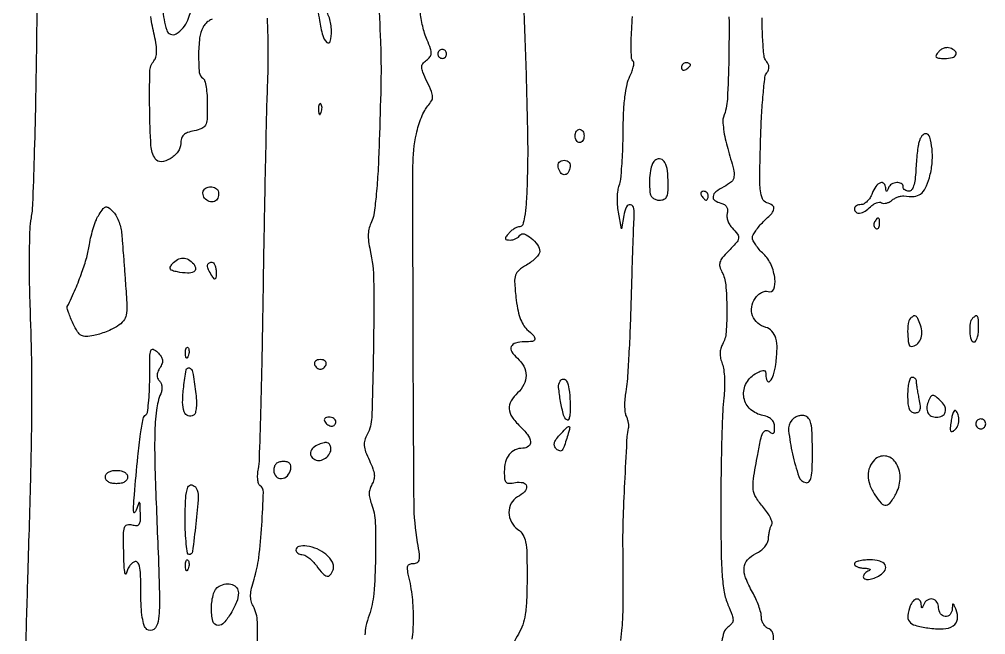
# Model space of a CAD drawing. Extents: x 0 to 5034, y 0 to 2560.
# Drawn here: x 4596.6 to 4814.6, y 1213.9 to 1352.8 of the extents above; entities that cross this region are included whole.
import ezdxf

# ---------------------------------------------------------------- set-up
doc = ezdxf.new("R2010")
doc.units = 0

msp = doc.modelspace()

# ---------------------------------------------------------------- linework, layer by layer
for points in [[(4600.697175, 1362.233449, 0.002547), (4600.454564, 1347.99342, -0.001979), (4600.233093, 1334.064533, -0.002754), (4599.9168, 1321.596956, -0.001686), (4599.557544, 1311.109715, -0.035265), (4599.219309, 1307.99342, 0.035207), (4598.935329, 1305.379833, 0.00612), (4598.80814, 1300.413692, 0.006624), (4598.807455, 1294.572287, 0.005892), (4598.958767, 1288.5, -0.004916), (4599.294516, 1276.004918, -0.00624), (4599.347048, 1264.462623, -0.004458), (4599.107766, 1250.258823, -0.001239), (4598.479038, 1228, 0.000922), (4597.982541, 1210.808783, 0.005357)], [(4629.015313, 1355.25, 0.080653), (4629.832255, 1350.345077, 0.471751), (4631.955963, 1349.537912, 0.175361), (4634.616066, 1352.662797, 0.037871), (4636.625828, 1359.591106, -0.019266)], [(4677.594419, 1358.5, -0.001603), (4678.059702, 1347.836962, -0.009036), (4678.186947, 1342.139804, -0.008118), (4678.115892, 1336.206118, -0.001133), (4677.741697, 1323.931386, -0.006444), (4677.465539, 1317.883377, -0.010521), (4677.057522, 1312.765585, -0.009175), (4676.573458, 1308.715189, -0.088758), (4676.04027, 1307.075246, 0.059409), (4675.536091, 1305.785765, 0.051901), (4675.319072, 1304.353062, 0.04316), (4675.385534, 1302.677392, 0.023385), (4675.740196, 1300.643859, -0.052591), (4676.525976, 1293.801945, -0.006387), (4676.472798, 1278.653796, -0.003945), (4676.093401, 1262.962465, -0.115341), (4675.063975, 1259.119539, 0.053688), (4674.525374, 1257.787033, 0.090247), (4674.409038, 1256.589492, 0.06913), (4674.717897, 1255.216079, 0.020959), (4675.553592, 1253.24582, -0.021237), (4676.34287, 1251.382111, -0.062392), (4676.664683, 1250.029081, -0.087757), (4676.591051, 1248.918094, -0.079417), (4676.142698, 1247.856889, 0.064777), (4675.703906, 1246.897272, 0.067545), (4675.533422, 1245.870983, 0.060301), (4675.636281, 1244.740371, 0.038053), (4676.012178, 1243.467969, -0.08112), (4676.875755, 1239.238994, -0.014796), (4676.955628, 1231.219959, -0.015794), (4676.542369, 1223.157668, -0.063204), (4675.518729, 1218.332318, 0.025921), (4674.791743, 1215.836586, 0.059238), (4674.570474, 1213.891676, 0.049115)], [(4710.193253, 1359.303129, -0.003337), (4710.835188, 1342.920999, -0.003722), (4711.249906, 1326.366849, -0.013211), (4711.156293, 1315.75, -0.006788), (4710.929292, 1311.103303, -0.025759), (4710.598955, 1308.215518, -0.039226), (4710.161148, 1306.455588, -0.322692), (4709.528737, 1306, 0.091282), (4708.947355, 1305.892968, 0.042844), (4708.256333, 1305.559375, 0.040545), (4707.571209, 1305.073934, 0.045178), (4707, 1304.5, 0.019968), (4706.381414, 1303.69099, 0.208472), (4706.299537, 1303.290793, 0.31163), (4706.544265, 1303.059417, 0.038313), (4707.318538, 1303, 0.060842), (4707.965401, 1303.079005, 0.05104), (4708.616083, 1303.312886, 0.053232), (4709.173616, 1303.657335, 0.0896), (4709.54026, 1304.065143, -0.362641), (4710.47841, 1304.377534, -0.0785), (4712.068433, 1303.443725, -0.065594), (4713.522489, 1301.889442, -0.156534), (4714, 1300.401549, -0.155731), (4713.804352, 1299.788626, -0.039105), (4713.123311, 1298.973689, -0.036126), (4712.157926, 1298.119655, -0.029631), (4711.015527, 1297.3501, 0.03643), (4709.260914, 1296.133169, 0.144697), (4708.524009, 1295.065638, 0.094986), (4708.327064, 1293.527851, 0.010968), (4708.6203, 1290.043564, 0.021027), (4708.99378, 1287.53755, 0.035543), (4709.541536, 1285.487155, 0.043452), (4710.246494, 1283.904125, 0.086608), (4711.104773, 1282.839707, -0.02117), (4712.644714, 1281.370924, -0.243811), (4712.87511, 1280.594376, -0.324532), (4712.362311, 1280.113477, -0.031433), (4710.559017, 1280, 0.062245), (4708.533072, 1279.746809, 0.23235), (4707.582764, 1278.937796, 0.252511), (4707.684781, 1277.750894, 0.070686), (4708.95745, 1276.304404, -0.094549), (4710.399277, 1274.499977, -0.120623), (4710.915188, 1272.441228, -0.119451), (4710.423209, 1270.361817, -0.091538), (4709, 1268.5, 0.076919), (4707.535993, 1266.695863, 0.149788), (4707.115855, 1264.907919, 0.133093), (4707.75698, 1263.043458, 0.05525), (4709.5, 1261, -0.041698), (4711.235438, 1259.073462, -0.128403), (4711.904184, 1257.467177, -0.270059), (4711.481949, 1256.435396, -0.165184), (4710.2, 1256, 0.105143), (4708.455268, 1255.629007, 0.121381), (4707.115526, 1254.58791, 0.104616), (4706.280872, 1252.903815, 0.062997), (4706, 1250.683423, 0.025151), (4706.08226, 1249.049146, 0.176095), (4706.423328, 1248.341637, 0.207102), (4707.10469, 1248.081625, 0.036267), (4708.5, 1248.244751, -0.098957), (4710.238328, 1248.23017, -0.312694), (4710.998166, 1247.429142, -0.23732), (4710.59815, 1246.19368, -0.075204), (4709, 1245, 0.14757), (4707.569596, 1243.572388, 0.126667), (4707.059591, 1241.500518, 0.11863), (4707.605977, 1239.331688, 0.119777), (4709.078085, 1237.657861, -0.102651), (4710.19831, 1236.467847, -0.09139), (4710.810791, 1234.880918, -0.041333), (4711.084912, 1232.240491, -0.00572), (4711.136725, 1226.721753, -0.008547), (4711.041199, 1221.732796, -0.029197), (4710.734604, 1218.502055, -0.044065), (4710.150777, 1216.127297, -0.054364), (4709.184865, 1214.063589, 0.029369), (4708.124387, 1212.06414, 0.093852)], [(4685.253993, 1212.885844, 0.026754), (4685.523008, 1217.306776, 0.028764), (4685.267011, 1222.398591, 0.031922), (4684.426397, 1227.25, -0.023838), (4684.155097, 1228.678196, -0.130318), (4684.247686, 1229.451791, -0.219583), (4684.677834, 1229.860787, -0.082157), (4685.519347, 1230, 0.124317), (4686.40034, 1230.222483, 0.224622), (4686.832093, 1230.809501, 0.082061), (4686.866732, 1232.024796, 0.009325), (4686.443952, 1234.75, -0.041215), (4685.640989, 1243.6302, -0.001202), (4685.437642, 1281.368492, -0.000994), (4685.399496, 1319.636286, -0.051705), (4686.168703, 1326.983848, -0.023412), (4686.649272, 1328.831626, -0.021665), (4687.311142, 1330.675798, -0.02223), (4688.044365, 1332.264663, -0.064779), (4688.731424, 1333.255721, 0.048211), (4689.581808, 1334.399746, 0.142975), (4689.829618, 1335.335641, 0.0919), (4689.583301, 1336.500037, 0.013306), (4688.59364, 1338.725956, -0.01157), (4687.608311, 1340.92157, -0.091196), (4687.369185, 1342.007197, -0.174658), (4687.618301, 1342.782449, -0.070789), (4688.424502, 1343.568453, 0.067549), (4689.222991, 1344.336957, 0.159056), (4689.506439, 1345.10353, 0.093793), (4689.349221, 1346.155596, 0.01486), (4688.600513, 1348.114369, -0.041274), (4687.589655, 1351.24511, -0.033616), (4687.019101, 1354.722934, -0.034584)], [(4640.127384, 1352.85723, 0.057641), (4639.305603, 1352.431812, 0.055485), (4638.567575, 1351.805494, 0.066307), (4638.035184, 1351.065741, 0.094158), (4637.263428, 1348.602611, 0.028215), (4637.028731, 1344.659935, 0.022769), (4637.192427, 1340.809475, 0.236572), (4638, 1339.5, -0.192617), (4638.390678, 1338.971591, -0.022285), (4638.70625, 1337.501943, -0.02423), (4638.927076, 1335.64718, -0.017514), (4639, 1333.565983, -0.010622), (4638.929376, 1330.241823, -0.107114), (4638.580699, 1328.909138, -0.18358), (4637.769655, 1328.171008, -0.044493), (4636, 1327.65, 0.037171), (4634.54116, 1327.243577, 0.104583), (4633.645223, 1326.688811, 0.129457), (4633.159885, 1325.898068, 0.07252), (4632.992198, 1324.775, -0.162778), (4632.360727, 1322.908032, -0.096128), (4630.589937, 1321.322521, -0.115016), (4628.593483, 1320.683975, -0.275476), (4627.250673, 1321.344403, -0.130885), (4626.280187, 1324.314637, -0.010541), (4625.99449, 1332.608776, -0.009189), (4626.036626, 1340.990683, -0.168909), (4626.955564, 1343.446458, 0.109045), (4627.400095, 1344.309803, 0.060293), (4627.5638, 1345.4901, 0.04303), (4627.456042, 1347.057785, 0.017996), (4627.054497, 1349.138673, -0.017893), (4626.226472, 1353.424944, -0.05009)], [(4650.313861, 1198.288553, 0.002786), (4650.28745, 1216.770816, 0.127394), (4649.316073, 1220.4161, -0.074753), (4648.885095, 1221.545248, -0.063143), (4648.770999, 1222.819934, -0.04766), (4648.978546, 1224.381985, -0.020361), (4649.537254, 1226.4161, 0.046395), (4650.605383, 1231.282835, 0.015053), (4651.291921, 1238.625985, 0.007333), (4651.655323, 1246.119974, 0.268971), (4650.874718, 1247.577429, -0.189148), (4650.551419, 1248.008635, -0.043753), (4650.384085, 1248.917798, -0.039211), (4650.365418, 1250.07112, -0.029699), (4650.518982, 1251.327981, 0.037234), (4650.766895, 1253.646493, 0.000954), (4651.083789, 1264.143219, 0.002025), (4651.382568, 1276.47567, 0.00138), (4651.626772, 1290.5, -0.000755), (4651.86397, 1305.17591, -0.000812), (4652.140459, 1319.503341, -0.000767), (4652.416739, 1331.806194, -0.003862), (4652.634834, 1338.681587, 0.007888), (4652.753664, 1343.703234, 0.007924), (4652.71372, 1348.718371, 0.007784), (4652.541555, 1353.088013, 0.031222)], [(4732.314375, 1212.627797, 0.01041), (4732.606018, 1215.568961, 0.010514), (4732.798611, 1218.944707, 0.01057), (4732.848648, 1222.319573, -0.000106), (4732.827525, 1225.781451, -0.000091), (4732.806766, 1229.418875, -0.000092), (4732.789146, 1232.718093, -0.000267), (4732.778595, 1235, -0.010676), (4732.873352, 1240.488951, -0.002743), (4733.264428, 1249.351427, -0.001094), (4733.74705, 1258.665182, -0.053302), (4734.044023, 1260.5, 0.081616), (4734.096769, 1261.004885, 0.029683), (4734.011695, 1261.721731, 0.028488), (4733.823543, 1262.509554, 0.030247), (4733.549916, 1263.25483, -0.075688), (4733.301887, 1264.182506, -0.025001), (4733.216827, 1265.594322, -0.024244), (4733.278049, 1267.192221, -0.025253), (4733.493904, 1268.75483, 0.029144), (4733.795856, 1271.073603, 0.003468), (4734.128874, 1276.246731, 0.00413), (4734.431567, 1282.407851, 0.003379), (4734.656254, 1289, -0.000718), (4734.843234, 1295.502252, -0.000967), (4735.032325, 1301.3875, -0.000656), (4735.207043, 1306.325838, -0.01044), (4735.303509, 1308, 0.056102), (4735.23132, 1310.144368, 0.313277), (4734.486922, 1310.938756, 0.353539), (4733.58362, 1310.481091, 0.05996), (4732.965555, 1308.5), (4732.411468, 1305.5), (4731.757202, 1309.32027, -0.026724), (4731.567795, 1310.943198, -0.023033), (4731.539139, 1312.660139, -0.023684), (4731.659194, 1314.221735, -0.059879), (4731.933618, 1315.325402, 0.064354), (4732.261348, 1316.695502, 0.008104), (4732.535897, 1319.736038, 0.009413), (4732.736278, 1323.374372, 0.007688), (4732.817437, 1327.272227, -0.009854), (4732.930175, 1331.753767, -0.018808), (4733.226888, 1335.343403, -0.023058), (4733.69362, 1338.125915, -0.062692), (4734.3542, 1340.008192, 0.026746), (4734.864086, 1341.183716, 0.040681), (4735.165634, 1342.25467, 0.047966), (4735.247574, 1343.094258, 0.260315), (4735.033137, 1343.47952, -0.23565), (4734.737648, 1343.956785, -0.013047), (4734.619593, 1345.758839, -0.017912), (4734.611773, 1347.989343, -0.011947), (4734.755316, 1350.54053, 0.015107), (4734.901478, 1353.467998, 0.024022)], [(4756.700477, 1353.397145, -0.006027), (4756.656943, 1343.957264, -0.009478), (4756.331474, 1334.824421, -0.078116), (4755.46519, 1330.769882, 0.105403), (4755.312012, 1329.798339, 0.019691), (4755.480515, 1327.992271, 0.020301), (4755.852986, 1325.860805, 0.01733), (4756.413511, 1323.649515, -0.0065), (4757.698263, 1319.005768, -0.090782), (4757.829205, 1317.282615, -0.195537), (4757.230832, 1316.164621, -0.050486), (4755.5, 1315, 0.041318), (4753.723478, 1313.851287, 0.189292), (4753.103728, 1312.817536, 0.295155), (4753.478126, 1311.951638, 0.083418), (4754.883825, 1311.320129, -0.072149), (4755.654606, 1310.994406, -0.116689), (4756.160198, 1310.498028, -0.121956), (4756.376332, 1309.844843, -0.083347), (4756.306178, 1309.062825, 0.089886), (4756.245522, 1308.271357, 0.054932), (4756.443697, 1307.35309, 0.052774), (4756.853174, 1306.454938, 0.063131), (4757.422353, 1305.720504, -0.037338), (4758.618024, 1304.331552, -0.205085), (4758.839978, 1303.390207, -0.13943), (4758.344507, 1302.364712, -0.014563), (4756.492928, 1300.402019, 0.02348), (4755.194165, 1298.975194, 0.100932), (4754.656051, 1297.967097, 0.137266), (4754.640232, 1296.996943, 0.058786), (4755.117928, 1295.77965, -0.101575), (4755.967792, 1292.920661, -0.01999), (4756.21811, 1287.542837, -0.019546), (4756.043186, 1282.170501, -0.110084), (4755.224792, 1279.437198, 0.065092), (4754.841326, 1278.477692, 0.059917), (4754.703035, 1277.424108, 0.054555), (4754.81571, 1276.280181, 0.039675), (4755.177344, 1275.052626, -0.05974), (4755.511438, 1273.724633, -0.020544), (4755.682016, 1271.747045, -0.020079), (4755.692673, 1269.530043, -0.021931), (4755.522353, 1267.384124, 0.02075), (4755.273828, 1264.343893, 0.003115), (4755.066651, 1258.223825, 0.003494), (4754.917451, 1250.989234, 0.00301), (4754.859569, 1243.384124, 0.003381), (4754.911347, 1233.372266, 0.014695), (4755.156495, 1227.443057, 0.024727), (4755.633498, 1223.492297, 0.058364), (4756.469776, 1220.650466, -0.010622), (4757.412034, 1218.301927, -0.092043), (4757.609309, 1217.197375, -0.173314), (4757.321681, 1216.409535, -0.061617), (4756.435119, 1215.576216, 0.148336), (4755.563311, 1214.417187, 0.058552), (4755.096938, 1212.455465, 0.028156)], [(4766.750489, 1212.720051, 0.069695), (4766.676727, 1214.00663, 0.125041), (4766.289661, 1214.817785, 0.12829), (4765.565571, 1215.336464, -0.099242), (4764.966946, 1215.715321, -0.066853), (4764.459887, 1216.34854, -0.06379), (4764.11697, 1217.12835, -0.071844), (4764, 1217.938199, 0.065614), (4763.867119, 1218.946438, 0.020783), (4763.4125, 1220.397377, 0.020351), (4762.765532, 1221.989858, 0.021294), (4762, 1223.5, -0.034689), (4760.457163, 1226.756831, -0.115248), (4760.120366, 1229.08651, -0.165785), (4760.887261, 1230.829521, -0.095511), (4762.75, 1232.208546, 0.050021), (4763.862081, 1232.88547, 0.057038), (4764.764333, 1233.744227, 0.063264), (4765.370675, 1234.690664, 0.098456), (4765.606942, 1235.62713, -0.023736), (4765.693558, 1236.50524, -0.021138), (4765.865027, 1237.406279, -0.021682), (4766.088819, 1238.20348, -0.059204), (4766.335356, 1238.7336, 0.209917), (4766.416101, 1239.307625, 0.042887), (4766.046595, 1240.289902, 0.038417), (4765.382808, 1241.443026, 0.027798), (4764.479636, 1242.619582, -0.036478), (4762.794072, 1244.896017, -0.114409), (4762.169534, 1246.680821, -0.066025), (4762.224563, 1249.064355, -0.006818), (4763.169494, 1254.61648, -0.008338), (4763.83511, 1257.918896, -0.057409), (4764.371, 1259.482116, -0.20741), (4764.962045, 1259.997194, -0.255483), (4765.669494, 1259.859332, 0.042792), (4766.339034, 1259.39417, 0.291922), (4766.72231, 1259.411966, 0.216196), (4766.947502, 1259.795865, 0.026172), (4767, 1260.7981, 0.092568), (4766.818493, 1261.770099, 0.117671), (4766.30212, 1262.519265, 0.091161), (4765.387292, 1263.081696, 0.038319), (4763.999058, 1263.500207, -0.149033), (4761.287632, 1265.024323, -0.16441), (4760.017521, 1267.743964, -0.15966), (4760.642115, 1270.738379, -0.140186), (4762.943513, 1272.969769, -0.020931), (4764.029965, 1273.49397, -0.155215), (4764.594336, 1273.550432, -0.280524), (4764.901974, 1273.260807, -0.067241), (4765, 1272.535184, 0.114344), (4765.305529, 1271.216644, 0.527587), (4765.945462, 1271.123556, 0.116108), (4766.761216, 1272.571305, 0.037169), (4767.273695, 1275.003885, 0.027326), (4767.543794, 1278.429075, 0.072921), (4767.247467, 1280.855366, 0.114422), (4766.396132, 1282.432539, 0.149141), (4765.006712, 1283.287994, -0.115789), (4763.181436, 1284.252985, -0.124817), (4762.036661, 1285.906469, -0.125485), (4761.821592, 1287.898423, -0.117765), (4762.574925, 1289.803508, -0.052669), (4763.26303, 1290.594013, -0.066723), (4764.052688, 1291.153065, -0.078722), (4764.840897, 1291.419253, -0.134547), (4765.527366, 1291.351125, 0.412506), (4766.784054, 1291.90642, 0.124252), (4767.072721, 1294.203623, 0.072523), (4766.193974, 1297.41594, 0.100332), (4764.482723, 1299.85496, -0.025014), (4763.532415, 1300.851245, -0.028463), (4762.7293, 1301.897111, -0.029434), (4762.159055, 1302.850383, -0.120641), (4762, 1303.5, -0.120641), (4762.159055, 1304.149617, -0.029434), (4762.7293, 1305.102889, -0.028463), (4763.532415, 1306.148755, -0.025014), (4764.482723, 1307.14504, 0.016673), (4766.333275, 1309.021453, 0.144603), (4766.846294, 1310.062404, 0.298224), (4766.52244, 1310.809632, 0.068819), (4765.221247, 1311.429779, -0.215132), (4764.258966, 1312.292912, -0.07992), (4763.787199, 1314.092715, -0.028334), (4763.647553, 1317.564602, -0.002933), (4763.830205, 1325.747167, -0.006618), (4764.052343, 1331.107296, -0.009618), (4764.401738, 1335.827293, -0.005689), (4764.814128, 1339.759141, -0.1423), (4765.231403, 1340.75, 0.073183), (4765.610288, 1341.389042, 0.108876), (4765.72129, 1342.027359, 0.102736), (4765.555001, 1342.680029, 0.059695), (4765.114512, 1343.362022, -0.148955), (4764.60216, 1344.584097, -0.011349), (4764.318228, 1348.191084, -0.012374), (4764.164097, 1353.14346, -0.004943)]]:
    msp.add_lwpolyline(points, format="xyb")
for points in [[(4664.297509, 1352.586307, 0.02482), (4665.026097, 1349.154587, 0.147039), (4665.975887, 1347.608285, 0.569033), (4666.731533, 1347.84758, 0.057422), (4667, 1350.177555, 0.037727), (4666.883845, 1351.714766, 0.043491), (4666.53766, 1353.143227, 0.04833), (4666.006469, 1354.328651, 0.091229), (4665.333816, 1355.127555, 0.03773), (4664.397666, 1355.786883, 0.459156), (4664.030681, 1355.664166, 0.131449), (4663.943004, 1354.970942, 0.005996)], [(4691, 1345, 0.099038), (4691.076342, 1344.618362, 0.097945), (4691.29375, 1344.29375, 0.097945), (4691.618362, 1344.076342, 0.099038), (4692, 1344, 0.099038), (4692.381638, 1344.076342, 0.097945), (4692.70625, 1344.29375, 0.097945), (4692.923658, 1344.618362, 0.099038), (4693, 1345, 0.099038), (4692.923658, 1345.381638, 0.097945), (4692.70625, 1345.70625, 0.097945), (4692.381638, 1345.923658, 0.099038), (4692, 1346, 0.099038), (4691.618362, 1345.923658, 0.097945), (4691.29375, 1345.70625, 0.097945), (4691.076342, 1345.381638, 0.099038)], [(4803.950668, 1345.440559, 0.044371), (4803.425425, 1344.67943, 0.335831), (4803.479603, 1344.273356, 0.183144), (4803.978267, 1344.045928, 0.016407), (4805.377555, 1344, 0.056175), (4807.092843, 1344.193324, 0.221748), (4807.910111, 1344.828788, 0.343757), (4807.759479, 1345.617373, 0.088591), (4806.573113, 1346.33357, 0.104173), (4805.938286, 1346.435244, 0.06997), (4805.214179, 1346.297112, 0.066075), (4804.514418, 1345.95027, 0.071608)], [(4746, 1341.940983, 0.108972), (4746.078288, 1341.586039, 0.182303), (4746.29375, 1341.3746, 0.161196), (4746.6179, 1341.343488, 0.082592), (4747, 1341.5, 0.029505), (4747.382774, 1341.768994, 0.035638), (4747.70625, 1342.066025, 0.038439), (4747.934461, 1342.34829, 0.151918), (4748, 1342.559017, 0.210953), (4747.92554, 1342.727648, 0.081139), (4747.70625, 1342.870461, 0.061769), (4747.382849, 1342.967655, 0.042167), (4747, 1343, 0.105053), (4746.618444, 1342.918938, 0.099167), (4746.29375, 1342.688914, 0.09642), (4746.076123, 1342.345238, 0.093332)], [(4664.078947, 1332.416667, 0.018894), (4664.137993, 1331.670344, 0.168741), (4664.279315, 1331.37858, 0.470617), (4664.461564, 1331.395823, 0.054073), (4664.683114, 1331.8125, 0.051402), (4664.839148, 1332.359369, 0.05415), (4664.876576, 1332.916927, 0.060344), (4664.797407, 1333.402231, 0.126455), (4664.604167, 1333.729167, 0.296942), (4664.385309, 1333.77538, 0.208169), (4664.200665, 1333.592839, 0.077125), (4664.089945, 1333.112848, 0.028489)], [(4724, 1326.5, -0.064853), (4723.925306, 1325.926543, -0.082425), (4723.70625, 1325.440625, -0.098894), (4723.381354, 1325.115568, -0.148195), (4723, 1325, -0.148195), (4722.618646, 1325.115568, -0.098894), (4722.29375, 1325.440625, -0.082425), (4722.074694, 1325.926543, -0.064853), (4722, 1326.5, -0.064853), (4722.074694, 1327.073457, -0.082425), (4722.29375, 1327.559375, -0.098894), (4722.618646, 1327.884432, -0.148195), (4723, 1328, -0.148195), (4723.381354, 1327.884432, -0.098894), (4723.70625, 1327.559375, -0.082425), (4723.925306, 1327.073457, -0.064853)], [(4799.603973, 1325.25, 0.036285), (4799.384467, 1324.277343, 0.008475), (4799.163456, 1322.61875, 0.008695), (4798.97425, 1320.696872, 0.008434), (4798.849724, 1318.75, -0.018373), (4798.674574, 1316.66354, -0.048131), (4798.351706, 1315.196863, -0.077762), (4797.898301, 1314.300011, -0.241408), (4797.313139, 1314, -0.074559), (4796.811407, 1314.075235, -0.08852), (4796.385734, 1314.29375, -0.100661), (4796.101175, 1314.618647, -0.130397), (4796, 1315, 0.266094), (4795.579683, 1315.733868, 0.152487), (4794.555724, 1315.971334, 0.118456), (4793.378475, 1315.593481, 0.161605), (4792.662281, 1314.75, -0.009076), (4792.382013, 1314.090194, -0.295955), (4792.242982, 1314, -0.382689), (4792.135242, 1314.096611, -0.011437), (4792.078947, 1314.75, 0.169985), (4791.665027, 1315.729493, 0.314789), (4790.861017, 1315.912905, 0.146213), (4789.83597, 1315.090712, 0.060344), (4789, 1313.5, -0.049595), (4788.523315, 1312.54372, -0.054776), (4787.880815, 1311.734375, -0.06206), (4787.177987, 1311.18165, -0.13645), (4786.524751, 1311, 0.06375), (4785.941793, 1310.925369, 0.081635), (4785.447896, 1310.70625, 0.098531), (4785.11744, 1310.381363, 0.150487), (4785, 1310, 0.231702), (4785.355831, 1309.273359, 0.202344), (4786.180385, 1309.053337, 0.1071), (4787.388225, 1309.496863, 0.055078), (4788.652048, 1310.509191, -0.048712), (4789.300741, 1311.042457, -0.059227), (4790.00085, 1311.400194, -0.070077), (4790.644952, 1311.540273, -0.15825), (4791.124425, 1311.423101, 0.129729), (4791.594919, 1311.279847, 0.067246), (4792.210638, 1311.339605, 0.059788), (4792.869446, 1311.580441, 0.055762), (4793.469616, 1311.974784, -0.048005), (4794.096158, 1312.400476, -0.039387), (4794.834639, 1312.732141, -0.040917), (4795.56869, 1312.928672, -0.078772), (4796.175811, 1312.942391, 0.049096), (4798.455113, 1312.859129, 0.141793), (4799.928513, 1313.385816, 0.127788), (4800.983553, 1314.66002, 0.036588), (4801.904538, 1317.075713, 0.050642), (4802.511126, 1320.231505, 0.04523), (4802.505454, 1323.569462, 0.048311), (4801.994413, 1326.246239, 0.332945), (4800.987932, 1327, 0.166199), (4800.622743, 1326.875164, 0.060798), (4800.229467, 1326.485938, 0.051844), (4799.87006, 1325.919661, 0.041885)], [(4740.194821, 1321.120406, 0.154323), (4739.440265, 1320.244293, 0.056413), (4738.963754, 1318.659367, 0.042864), (4738.759298, 1316.483087, 0.02216), (4738.858595, 1313.75, 0.09984), (4739.060031, 1313.048554, 0.102096), (4739.51661, 1312.486426, 0.095465), (4740.186949, 1312.124731, 0.076259), (4741, 1312, 0.090931), (4742.013452, 1312.185846, 0.182304), (4742.61476, 1312.716836, 0.103542), (4742.914993, 1313.759264, 0.019542), (4742.984687, 1315.75, 0.028784), (4742.805886, 1318.647249, 0.090226), (4742.23326, 1320.503966, 0.199603), (4741.328062, 1321.262776, 0.217641)], [(4720.809629, 1319.25, -0.110048), (4720.318179, 1318.117618, -0.259838), (4719.510529, 1317.743606, -0.231347), (4718.687524, 1318.225204, -0.095633), (4718.176676, 1319.447179, -0.097115), (4718.169492, 1320.063175, -0.131707), (4718.407325, 1320.563333, -0.128059), (4718.869802, 1320.886768, -0.089125), (4719.5, 1321, -0.090288), (4720.162207, 1320.879439, -0.143006), (4720.620099, 1320.535476, -0.134068), (4720.839187, 1319.980358, -0.075042)], [(4641.264432, 1314.402234, -0.127472), (4641.456284, 1314.07616, -0.058805), (4641.535659, 1313.586704, -0.052743), (4641.500545, 1313.021939, -0.049772), (4641.34834, 1312.465377, -0.215378), (4640.591433, 1311.716426, -0.172797), (4639.433658, 1311.700649, -0.147756), (4638.394944, 1312.4453, -0.16534), (4638, 1313.606989, -0.193386), (4638.336682, 1314.444927, -0.142894), (4639.211301, 1314.948981, -0.123924), (4640.323945, 1314.940486, -0.133579)], [(4750.5, 1313, 0.029505), (4750.768994, 1312.617226, 0.035638), (4751.066025, 1312.29375, 0.038439), (4751.34829, 1312.065539, 0.151918), (4751.559017, 1312, 0.210953), (4751.727648, 1312.07446, 0.081139), (4751.870461, 1312.29375, 0.061769), (4751.967655, 1312.617151, 0.042167), (4752, 1313, 0.105053), (4751.918938, 1313.381556, 0.099167), (4751.688914, 1313.70625, 0.09642), (4751.345238, 1313.923877, 0.093332), (4750.940983, 1314, 0.108972), (4750.586039, 1313.921712, 0.182303), (4750.3746, 1313.70625, 0.161196), (4750.343488, 1313.3821, 0.082592)], [(4619.640184, 1304.655013, -0.003813), (4619.795339, 1302.925782, -0.000889), (4620.028458, 1300.021013, -0.000916), (4620.28468, 1296.677015, -0.000899), (4620.530365, 1293.310137, -0.005706), (4620.835619, 1288.197412, -0.05723), (4620.6945, 1286.065957, -0.129896), (4620.077564, 1284.751385, -0.073537), (4618.754323, 1283.574682, -0.032056), (4617.632684, 1282.938492, -0.017988), (4616.198702, 1282.305174, -0.017892), (4614.698281, 1281.767426, -0.027748), (4613.366792, 1281.423358, -0.038016), (4611.628621, 1281.211301, -0.144186), (4610.576875, 1281.469787, -0.123841), (4609.743461, 1282.284119, -0.024888), (4608.739547, 1284.118345, -0.012012), (4608.146324, 1285.422152, -0.01714), (4607.688056, 1286.60824, -0.013129), (4607.373482, 1287.596509, -0.186128), (4607.404827, 1287.959532, 0.011842), (4609.254548, 1291.9875, 0.016126), (4610.716974, 1295.707532, 0.018112), (4611.779065, 1299.068302, 0.029275), (4612.408045, 1302, -0.02148), (4612.782838, 1303.890016, -0.018262), (4613.335679, 1305.847648, -0.018652), (4613.971269, 1307.593974, -0.048325), (4614.592744, 1308.779226, -0.019062), (4615.526993, 1310.094463, -0.178834), (4616.104808, 1310.457632, -0.22122), (4616.711623, 1310.316685, -0.030446), (4617.708618, 1309.434239, -0.067511), (4618.353773, 1308.586601, -0.032931), (4618.946003, 1307.360354, -0.031928), (4619.403129, 1305.982097, -0.039848)], [(4789.542705, 1307.069098, 0.090093), (4789.387618, 1306.673795, 0.095385), (4789.385962, 1306.257398, 0.099739), (4789.536973, 1305.88478, 0.108766), (4789.817021, 1305.613087, 0.158515), (4790.139071, 1305.534562, 0.191218), (4790.417083, 1305.669932, 0.126631), (4790.605052, 1306.024148, 0.059057), (4790.666667, 1306.543989, 0.019984), (4790.623697, 1307.618676, 0.269722), (4790.40792, 1307.929499, 0.350126), (4790.086603, 1307.852054, 0.02679)], [(4635.919293, 1297.597246, -0.150355), (4636.35671, 1296.545844, -0.311925), (4635.943905, 1295.806017, -0.128517), (4634.549454, 1295.521175, -0.0337), (4632.265566, 1295.800064, -0.026274), (4631.113672, 1296.083685, -0.178748), (4630.654292, 1296.431255, -0.265294), (4630.630311, 1296.904046, -0.056249), (4631.100269, 1297.620816, -0.086783), (4632.253068, 1298.601583, -0.134986), (4633.505299, 1298.939346, -0.134129), (4634.759949, 1298.590007, -0.085167)], [(4640.984687, 1295.75, -0.011293), (4640.949578, 1294.555791, -0.220444), (4640.781653, 1294.237851, -0.409657), (4640.520491, 1294.271114, -0.023197), (4640, 1295, -0.031558), (4639.270972, 1296.301377, -0.112355), (4639.060308, 1297.227035, -0.234725), (4639.332924, 1297.775753, -0.163584), (4640, 1298, -0.210568), (4640.381177, 1297.832025, -0.082215), (4640.701752, 1297.339062, -0.062416), (4640.917196, 1296.611405, -0.042523)], [(4797.666667, 1285.333333, 0.171734), (4797.104026, 1284.154305, 0.03461), (4797.019329, 1281.796439, 0.032545), (4797.242042, 1279.539305, 0.36712), (4797.877555, 1279, 0.172661), (4799.043511, 1279.415001, 0.120917), (4799.890743, 1280.538243, 0.101307), (4800.215635, 1282.111549, 0.091235), (4799.917059, 1283.75, 0.013832), (4799.281637, 1285.296354, 0.135858), (4798.83851, 1285.835882, 0.291359), (4798.352711, 1285.858295, 0.066216)], [(4811.666667, 1285.333333, 0.162445), (4811.099528, 1284.198134, 0.05096), (4811.023655, 1282.274095, 0.052831), (4811.322161, 1280.513828, 0.336183), (4812, 1280, 0.254951), (4812.384262, 1280.209557, 0.06271), (4812.70625, 1280.88125, 0.048861), (4812.927234, 1281.850749, 0.031626), (4813, 1283, 0.009227), (4812.962431, 1285.035643, 0.121147), (4812.756997, 1285.755405, 0.413165), (4812.363386, 1285.863511, 0.067561)], [(4628.302121, 1274.112165, 0.040618), (4627.831636, 1273.201913, 0.090846), (4627.66635, 1272.443821, 0.114312), (4627.795036, 1271.789395, 0.091152), (4628.204452, 1271.195548, -0.10381), (4628.560917, 1270.649705, -0.067955), (4628.737201, 1269.916456, -0.062917), (4628.716483, 1269.101987, -0.062694), (4628.493938, 1268.317217, 0.07074), (4627.509979, 1264.622939, 0.025593), (4627.140795, 1259.192805, 0.012721), (4627.218318, 1250.316247, 0.001907), (4627.89545, 1232.5, -0.00564), (4628.217678, 1221.94598, -0.040925), (4627.900683, 1216.885794, -0.186515), (4626.898384, 1215.107142, -0.359815), (4625.367321, 1215.110114, -0.143345), (4624.751151, 1216.0238, -0.037199), (4624.33515, 1217.76739, -0.028226), (4624.078772, 1220.237775, -0.011744), (4624, 1223.59106, 0.006774), (4623.947248, 1227.484424, 0.045534), (4623.719768, 1229.401605, 0.146582), (4623.263545, 1230.236324, 0.294582), (4622.558471, 1230.384064, 0.099353), (4621.975488, 1230.014927, 0.051871), (4621.416344, 1229.357289, 0.048691), (4620.963083, 1228.534802, 0.053495), (4620.694653, 1227.665449, -0.697827), (4620.524321, 1227.638018, -0.098743), (4620.356408, 1228.153173, -0.018413), (4620.216841, 1229.863586, -0.006192), (4620.136182, 1232.366631, -0.005393), (4620.098033, 1236.584302, -0.071127), (4620.320827, 1238.123435, -0.260806), (4620.915385, 1238.705502, -0.130817), (4622, 1238.710251, 0.061198), (4623.055198, 1238.568502, 0.24392), (4623.619875, 1238.853355, 0.145606), (4623.887244, 1239.619132, 0.019579), (4623.90032, 1241.34362, 0.001903), (4623.823869, 1243.503814, 0.239054), (4623.695708, 1243.733753, 0.487492), (4623.525645, 1243.678494, 0.003256), (4622.926358, 1242, -0.110448), (4622.6065, 1241.485743, -0.633729), (4622.38621, 1241.562514, -0.041989), (4622.358868, 1242.814833, -0.005374), (4622.554821, 1245.5, -0.002779), (4623.324351, 1254.108723, -0.011586), (4623.936774, 1259.279937, -0.011976), (4624.502284, 1262.676083, -0.210078), (4625.121347, 1263.574996, 0.220089), (4625.469337, 1264.10159, 0.010979), (4625.741896, 1266.207252, 0.015977), (4625.936278, 1268.800555, 0.010716), (4626, 1271.773303, -0.003347), (4626.032452, 1276.621162, -0.067798), (4626.25, 1278.072607, -0.445037), (4626.781773, 1278.328954, -0.099616), (4627.730451, 1277.69812, -0.038792), (4628.55648, 1276.732913, -0.118607), (4628.885166, 1275.94275, -0.129487), (4628.804239, 1275.131716, -0.050356)], [(4634.683114, 1276.8125, -0.054073), (4634.461564, 1276.395823, -0.470617), (4634.279315, 1276.37858, -0.168741), (4634.137993, 1276.670344, -0.018894), (4634.078947, 1277.416667, -0.028489), (4634.089945, 1278.112848, -0.077125), (4634.200665, 1278.592839, -0.208169), (4634.385309, 1278.77538, -0.296942), (4634.604167, 1278.729167, -0.126455), (4634.797407, 1278.402231, -0.060344), (4634.876576, 1277.916927, -0.05415), (4634.839148, 1277.359369, -0.051402)], [(4663.191667, 1274.925, 0.073624), (4663.399741, 1274.514089, 0.066918), (4663.723802, 1274.165781, 0.070382), (4664.110048, 1273.930417, 0.102038), (4664.5, 1273.85, 0.102038), (4664.889952, 1273.930417, 0.070382), (4665.276198, 1274.165781, 0.066918), (4665.600259, 1274.514089, 0.073624), (4665.808333, 1274.925, 0.159683), (4665.810399, 1275.333474, 0.143818), (4665.571823, 1275.684219, 0.107546), (4665.111023, 1275.920344, 0.064908), (4664.5, 1276, 0.064908), (4663.888977, 1275.920344, 0.107546), (4663.428177, 1275.684219, 0.143818), (4663.189601, 1275.333474, 0.159683)], [(4636.345278, 1268.793508, -0.018617), (4636.526139, 1266.800893, -0.034612), (4636.500342, 1265.179323, -0.042044), (4636.296378, 1263.984972, -0.193368), (4635.887774, 1263.43064, -0.230013), (4634.660339, 1263.305734, -0.225231), (4633.787993, 1264.192892, -0.087745), (4633.435652, 1266.391989, -0.025434), (4633.666667, 1269.833333, -0.01394), (4634.238157, 1273.726191, -0.473056), (4634.953321, 1274.129453, -0.264103), (4635.684784, 1273.232449, -0.009982)], [(4720.860874, 1266.46795, -0.017187), (4720.891709, 1264.690548, -0.036743), (4720.767737, 1263.32412, -0.059826), (4720.52571, 1262.493224, -0.459051), (4720.185539, 1262.385331, -0.192153), (4719.391593, 1263.457168, -0.020022), (4718.701544, 1266.574792, -0.021147), (4718.270354, 1269.737537, -0.16312), (4718.60662, 1271.172516, -0.255635), (4719.359699, 1271.600377, -0.292997), (4720.053497, 1271.171257, -0.077901), (4720.58525, 1269.398066, -0.021039)], [(4797, 1268, 0.019316), (4797.075972, 1266.03414, 0.077311), (4797.351562, 1264.865385, 0.147564), (4797.858979, 1264.23649, 0.15085), (4798.625, 1264, 0.110512), (4799.385656, 1264.170201, 0.208138), (4799.793077, 1264.634615, 0.10686), (4799.878904, 1265.518573, 0.020321), (4799.625, 1267.125, -0.004902), (4799.385709, 1268.385597, -0.005698), (4799.183594, 1269.589062, -0.005102), (4799.034694, 1270.610229, -0.03366), (4799, 1271.125, 0.113529), (4798.923223, 1271.45878, 0.100281), (4798.70625, 1271.742969, 0.093977), (4798.381851, 1271.933662, 0.086218), (4798, 1272, 0.295869), (4797.612873, 1271.748945, 0.04382), (4797.29375, 1270.825, 0.037669), (4797.07239, 1269.532944, 0.023598)], [(4801.603744, 1266.409758, 0.080144), (4801.323001, 1265.069344, 0.139405), (4801.580725, 1263.971161, 0.15722), (4802.343913, 1263.258214, 0.110317), (4803.5, 1263, 0.118146), (4804.78663, 1263.308324, 0.199433), (4805.49596, 1264.139122, 0.179824), (4805.446102, 1265.301893, 0.096978), (4804.635186, 1266.507671, 0.020275), (4803.382531, 1267.662658, 0.18626), (4802.696792, 1267.902156, 0.259582), (4802.161719, 1267.581243, 0.039069)], [(4806.797055, 1262.070609, 0.013359), (4806.617712, 1260.570788, 0.116974), (4806.71089, 1259.912416, 0.396103), (4807.026069, 1259.762868, 0.095657), (4807.581855, 1260.067934, 0.118876), (4808.278124, 1261.000307, 0.088287), (4808.570558, 1262.256767, 0.088681), (4808.411197, 1263.531773, 0.121634), (4807.815915, 1264.517418, 0.442186), (4807.56244, 1264.505426, 0.074206), (4807.279311, 1264.035982, 0.042028), (4807.007952, 1263.190483, 0.020209)], [(4665.5, 1262, 0.06081), (4665.806203, 1261.617485, 0.051032), (4666.2129, 1261.29375, 0.053229), (4666.653442, 1261.073302, 0.089642), (4667.059017, 1261, 0.105429), (4667.418051, 1261.076556, 0.099231), (4667.723586, 1261.29375, 0.096318), (4667.928382, 1261.618268, 0.092995), (4668, 1262, 0.153634), (4667.879982, 1262.381379, 0.097988), (4667.542039, 1262.70625, 0.080552), (4667.037096, 1262.925455, 0.062283), (4666.440983, 1263, 0.066118), (4665.889346, 1262.926733, 0.138808), (4665.521475, 1262.70625, 0.191142), (4665.392057, 1262.379648, 0.139169)], [(4770.874085, 1262.348281, 0.20317), (4770.155864, 1259.957546, 0.027848), (4771.028543, 1254.707757, 0.026254), (4772.454401, 1249.613304, 0.27008), (4774.036914, 1248.231408, 0.270032), (4774.780586, 1248.492156, 0.126309), (4775.244786, 1249.441471, 0.044597), (4775.47425, 1251.439016, 0.006954), (4775.519287, 1255.414689, 0.007872), (4775.445396, 1259.446472, 0.045316), (4775.180294, 1261.562382, 0.101624), (4774.658337, 1262.738249, 0.174717), (4773.786768, 1263.340348, 0.08542), (4773.042356, 1263.406153, 0.061583), (4772.224459, 1263.235866, 0.060728), (4771.460368, 1262.867159, 0.076946)], [(4812.552786, 1262.08541, 0.099038), (4812.401684, 1261.679226, 0.097945), (4812.417584, 1261.244476, 0.097945), (4812.597789, 1260.848514, 0.099038), (4812.91459, 1260.552786, 0.099038), (4813.320774, 1260.401684, 0.097945), (4813.755524, 1260.417584, 0.097945), (4814.151486, 1260.597789, 0.099038), (4814.447214, 1260.91459, 0.099038), (4814.598316, 1261.320774, 0.097945), (4814.582416, 1261.755524, 0.097945), (4814.402211, 1262.151486, 0.099038), (4814.08541, 1262.447214, 0.099038), (4813.679226, 1262.598316, 0.097945), (4813.244476, 1262.582416, 0.097945), (4812.848514, 1262.402211, 0.099038)], [(4720.564549, 1259.75, -0.005544), (4719.599211, 1256.638594, -0.075485), (4719.071003, 1255.579436, -0.317997), (4718.518675, 1255.382981, -0.128541), (4717.790846, 1255.809154, -0.100442), (4717.355904, 1256.465566, -0.15083), (4717.297611, 1257.145128, -0.100771), (4717.646815, 1257.938367, -0.03001), (4718.478616, 1258.976371, -0.007894), (4719.895344, 1260.493008, -0.112598), (4720.510894, 1260.895774, -0.555783), (4720.754929, 1260.706615, -0.046687)], [(4664.166252, 1256.878077, 0.093506), (4662.875232, 1256.094689, 0.169196), (4662.285392, 1255.024444, 0.217149), (4662.553992, 1254.01136, 0.14549), (4663.5625, 1253.328756, 0.154517), (4664.753033, 1253.329405, 0.105134), (4665.939562, 1254.003502, 0.106649), (4666.736956, 1255.092224, 0.163136), (4666.848393, 1256.246661, 0.097045), (4666.55045, 1256.912629, 0.183373), (4666.069692, 1257.23726, 0.117868), (4665.325173, 1257.234693, 0.030217)], [(4789.528939, 1253.386082, 0.098626), (4788.439937, 1251.755334, 0.1011), (4788.071506, 1249.846303, 0.087384), (4788.469701, 1247.720754, 0.055187), (4789.61501, 1245.464817, 0.036766), (4791.057758, 1243.580851, 0.24037), (4792.133815, 1243.16105, 0.220602), (4793.169953, 1243.773819, 0.031317), (4794.474951, 1245.951561, 0.124275), (4795.309042, 1249.514378, 0.143403), (4794.273968, 1252.834878, 0.218827), (4792.001039, 1254.23749, 0.230831)], [(4654, 1250.926676, 0.188778), (4654.511028, 1249.621394, 0.232055), (4655.717666, 1249.155562, 0.183129), (4657.06416, 1249.805748, 0.143076), (4657.811841, 1251.261484, 0.081073), (4657.83397, 1252.038825, 0.164476), (4657.565907, 1252.580742, 0.142094), (4656.988401, 1252.898563, 0.055256), (4656.073324, 1253, 0.067185), (4655.143857, 1252.874542, 0.12999), (4654.5, 1252.5, 0.12999), (4654.125458, 1251.856143, 0.067185)], [(4621, 1249.5, -0.140575), (4620.822179, 1248.88002, -0.118484), (4620.333333, 1248.4, -0.088208), (4619.543379, 1248.09863, -0.04716), (4618.5, 1248, -0.04716), (4617.456621, 1248.09863, -0.088208), (4616.666667, 1248.4, -0.118484), (4616.177821, 1248.88002, -0.140575), (4616, 1249.5, -0.140575), (4616.177821, 1250.11998, -0.118484), (4616.666667, 1250.6, -0.088208), (4617.456621, 1250.90137, -0.04716), (4618.5, 1251, -0.04716), (4619.543379, 1250.90137, -0.088208), (4620.333333, 1250.6, -0.118484), (4620.822179, 1250.11998, -0.140575)], [(4636.501324, 1246.997858, -0.157915), (4636.967208, 1245.096814, -0.008845), (4636.409743, 1238.960786, -0.006031), (4635.650487, 1232.682732, -0.375941), (4634.87079, 1232, -0.370351), (4634.524663, 1232.297131, -0.010905), (4634.255794, 1234.35, -0.016893), (4634.062665, 1236.932733, -0.010214), (4634, 1240, -0.013476), (4634.127159, 1244.71721, -0.072474), (4634.632544, 1247.228483, -0.369971), (4635.47174, 1247.707637, -0.209829)], [(4659, 1233, 0.134931), (4659.104818, 1232.618658, 0.100401), (4659.399479, 1232.29375, 0.086982), (4659.840239, 1232.07509, 0.071872), (4660.359927, 1232, -0.127034), (4661.010056, 1231.832114, -0.038056), (4661.871869, 1231.265625, -0.035444), (4662.778548, 1230.456765, -0.031855), (4663.597276, 1229.5, 0.02009), (4665.073281, 1227.690707, 0.153852), (4666.001755, 1227.132871, 0.298282), (4666.733266, 1227.394977, 0.070258), (4667.39533, 1228.58783, 0.124035), (4667.489334, 1229.370072, 0.079006), (4667.230343, 1230.254417, 0.064769), (4666.638732, 1231.173487, 0.043589), (4665.752319, 1232.054561, 0.07308), (4663.780163, 1233.261947, 0.066182), (4661.476204, 1233.902771, 0.091117), (4659.658137, 1233.825238, 0.349928)], [(4634.683114, 1228.8125, -0.054073), (4634.461564, 1228.395823, -0.470617), (4634.279315, 1228.37858, -0.168741), (4634.137993, 1228.670344, -0.018894), (4634.078947, 1229.416667, -0.028489), (4634.089945, 1230.112848, -0.077125), (4634.200665, 1230.592839, -0.208169), (4634.385309, 1230.77538, -0.296942), (4634.604167, 1230.729167, -0.126455), (4634.797407, 1230.402231, -0.060344), (4634.876576, 1229.916927, -0.05415), (4634.839148, 1229.359369, -0.051402)], [(4785, 1229.9, 0.221515), (4785.163328, 1229.54943, 0.072233), (4785.660937, 1229.241184, 0.055883), (4786.388442, 1229.017149, 0.038021), (4787.25, 1228.921053, -0.020908), (4788.046513, 1228.859693, -0.102704), (4788.471875, 1228.717133, -0.451325), (4788.507991, 1228.534095, -0.134342), (4788.25, 1228.337719, 0.052823), (4787.771915, 1228.083282, 0.055741), (4787.367188, 1227.738218, 0.062227), (4787.09131, 1227.359164, 0.126887), (4787, 1227.005151, 0.308067), (4787.334867, 1226.513234, 0.116455), (4788.200489, 1226.3881, 0.07114), (4789.438074, 1226.678317, 0.046537), (4790.75, 1227.337137, 0.114414), (4791.921327, 1228.510423, 0.291056), (4791.910115, 1229.66192, 0.18883), (4790.704312, 1230.52518, 0.062096), (4788.5, 1230.8, 0.024282), (4787.158715, 1230.734823, 0.038664), (4786.028125, 1230.535625, 0.045555), (4785.222408, 1230.24813, 0.292165)], [(4646, 1223.343351, -0.096606), (4645.594292, 1221.263144, -0.041796), (4644.314185, 1218.735397, -0.03928), (4642.741568, 1216.582293, -0.218753), (4641.47432, 1216, -0.345206), (4640.250536, 1216.959224, -0.066482), (4639.924289, 1219.956064, -0.060367), (4640.396283, 1223.190194, -0.201431), (4641.689601, 1224.846168, -0.087503), (4643.213203, 1225.377667, -0.12478), (4644.634153, 1225.253454, -0.154504), (4645.623789, 1224.513462, -0.156806)], [(4797.606989, 1220.418213, 0.054999), (4797.035288, 1218.238644, 0.208079), (4797.394519, 1216.907931, 0.158813), (4798.712656, 1216.04088, 0.029504), (4801.587605, 1215.434592, 0.044839), (4805.047761, 1215.2294, 0.135152), (4807.28633, 1215.919571, 0.220375), (4808.230838, 1217.3956, 0.13203), (4807.961883, 1219.5, 0.005501), (4807.475413, 1220.648491, 0.225131), (4807.276414, 1220.821712, 0.471263), (4807.129877, 1220.719858, 0.010613), (4807.070285, 1219.75, -0.166411), (4806.579986, 1218.485678, -0.242678), (4805.498249, 1218.03481, -0.222908), (4804.427387, 1218.647791, -0.154272), (4804, 1220, 0.146929), (4803.618917, 1221.268833, 0.193934), (4802.634762, 1221.948135, 0.201117), (4801.483492, 1221.743505, 0.154826), (4800.662281, 1220.75, -0.009076), (4800.382013, 1220.090194, -0.295955), (4800.242982, 1220, -0.382689), (4800.135242, 1220.096611, -0.011437), (4800.078947, 1220.75, 0.140911), (4799.753653, 1221.660743, 0.277078), (4799.072046, 1221.954701, 0.186435), (4798.246413, 1221.501443, 0.083616)]]:
    msp.add_lwpolyline(points, format="xyb", close=True)

doc.saveas('drawing.dxf')
